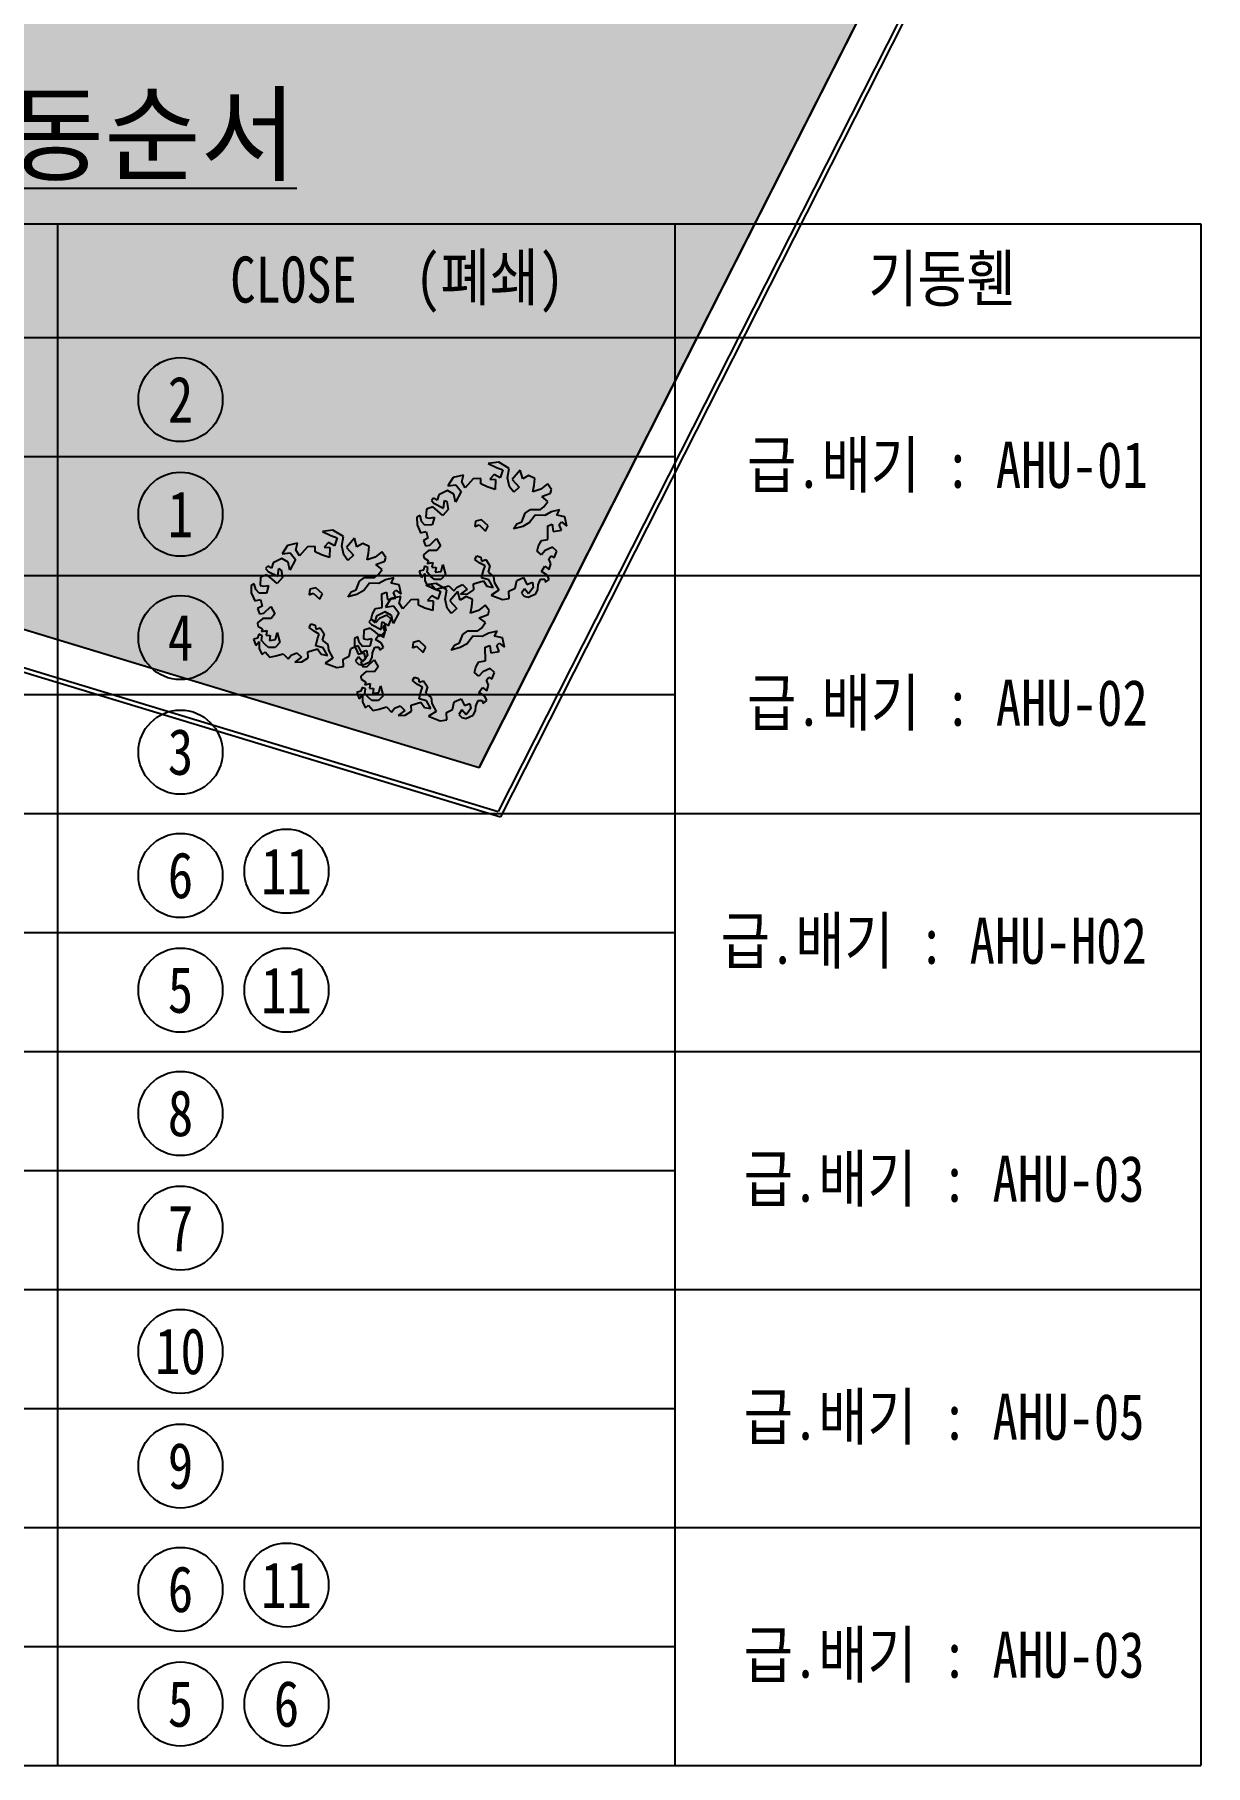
# Model space of a CAD drawing. Header units: millimetres. Extents: x 118559 to 211622, y 1329 to 63037.
# Drawn here: x 152277 to 158626, y 7955 to 17342 of the extents above; entities that cross this region are included whole.
import ezdxf
from ezdxf.enums import TextEntityAlignment as Align

# ---------------------------------------------------------------- set-up
doc = ezdxf.new("R2010")
doc.units = ezdxf.units.MM
doc.header["$LTSCALE"] = 120
for name, color, linetype in [('ARCH', 9, 'Continuous'), ('ETC', 6, 'Continuous'), ('M-TEXT', 7, 'Continuous'), ('공사제외', 5, 'Continuous')]:
    doc.layers.add(name, color=color, linetype=linetype)
doc.styles.add('돋움', font='')
doc.styles.get('돋움').set_extended_font_data('DotumChe')

msp = doc.modelspace()

# ---------------------------------------------------------------- hatches: boundary and pattern name
at = {"layer": '공사제외', "linetype": 'Continuous'}
msp.add_hatch(color=253, dxfattribs=at).paths.add_polyline_path([(161618.8, 27040), (157330.1, 28562.8), (157311.6, 28694.2), (149935.1, 28694.2), (149935.1, 29394.2), (146730.1, 29394.2), (146730.1, 15782.9), (154687.7, 13368.2)])

# ---------------------------------------------------------------- linework, layer by layer
at = {"layer": 'ARCH', "color": 9}
for p, q in [((162215.8, 28216.9, 0), (154687.7, 13368.2, 0)), ((162227.4, 27797.4, 0), (154790.2, 13128.1, 0)), ((162250.8, 27790.6, 0), (154802.5, 13099.3, 0)), ((146780.1, 15767.8, 0), (154687.7, 13368.2, 0)), ((146556.1, 15601.6, 0), (154802.5, 13099.3, 0)), ((146580.1, 15619.4, 0), (154790.2, 13128.1, 0)), ((154793.5, 15022.9, 0), (154736.7, 15015.5, 0)), ((154850.9, 14989.1, 0), (154793.5, 15022.9, 0)), ((154546.9, 14941.1, 0), (154517.4, 14895.2, 0)), ((154601.7, 14953.2, 0), (154546.9, 14941.1, 0)), ((154592.8, 14916.3, 0), (154601.7, 14953.2, 0)), ((154655.5, 14933.7, 0), (154612.3, 14884.7, 0)), ((154696.7, 14935.3, 0), (154655.5, 14933.7, 0)), ((154696.7, 14905.8, 0), (154696.7, 14935.3, 0)), ((154736.7, 15015.5, 0), (154781.6, 14994.9, 0)), ((154769.4, 14956.4, 0), (154745.7, 14931.1, 0)), ((154745.7, 14931.1, 0), (154775.8, 14929.5, 0)), ((154801.9, 14938.5, 0), (154769.4, 14956.4, 0)), ((154775.8, 14929.5, 0), (154774.2, 14875.7, 0)), ((154781.6, 14994.9, 0), (154815.6, 14981.2, 0)), ((154815.6, 14981.2, 0), (154801.9, 14938.5, 0)), ((154840.9, 14938.5, 0), (154850.9, 14989.1, 0)), ((154852.5, 14889.4, 0), (154840.9, 14938.5, 0)), ((154910.5, 14980.1, 0), (154867.3, 14929.5, 0)), ((154867.3, 14929.5, 0), (154904.7, 14887.9, 0)), ((154923.7, 14932.7, 0), (154910.5, 14980.1, 0)), ((154954.8, 14951.7, 0), (154923.7, 14932.7, 0)), ((154989.1, 14935.3, 0), (154954.8, 14951.7, 0)), ((154986.5, 14898.4, 0), (154989.1, 14935.3, 0)), ((154468.3, 14846.2, 0), (154459.4, 14816.7, 0)), ((154515.8, 14869.9, 0), (154468.3, 14846.2, 0)), ((154550.1, 14849.4, 0), (154515.8, 14869.9, 0)), ((154517.4, 14895.2, 0), (154561.7, 14901, 0)), ((154559, 14806.1, 0), (154550.1, 14849.4, 0)), ((154590.1, 14864.1, 0), (154559, 14806.1, 0)), ((154561.7, 14901, 0), (154590.1, 14864.1, 0)), ((154612.3, 14884.7, 0), (154592.8, 14916.3, 0)), ((154730.9, 14889.4, 0), (154696.7, 14905.8, 0)), ((154774.2, 14875.7, 0), (154730.9, 14889.4, 0)), ((154874.7, 14859.9, 0), (154852.5, 14889.4, 0)), ((154904.7, 14887.9, 0), (154874.7, 14859.9, 0)), ((154979.1, 14862.5, 0), (154986.5, 14898.4, 0)), ((155021.8, 14877.3, 0), (154979.1, 14862.5, 0)), ((155057.7, 14905.8, 0), (155021.8, 14877.3, 0)), ((155026.6, 14837.2, 0), (155074, 14855.2, 0)), ((155060.3, 14810.9, 0), (155026.6, 14837.2, 0)), ((155079.8, 14875.7, 0), (155057.7, 14905.8, 0)), ((155074, 14855.2, 0), (155079.8, 14875.7, 0)), ((154401.4, 14769.2, 0), (154398.2, 14722.8, 0)), ((154435.6, 14780.8, 0), (154401.4, 14769.2, 0)), ((154439.9, 14828.3, 0), (154428.3, 14815.1, 0)), ((154428.3, 14815.1, 0), (154441.4, 14800.3, 0)), ((154462, 14760.2, 0), (154435.6, 14780.8, 0)), ((154459.4, 14816.7, 0), (154439.9, 14828.3, 0)), ((154441.4, 14800.3, 0), (154494.7, 14773.4, 0)), ((154490.5, 14734.9, 0), (154462, 14760.2, 0)), ((154520, 14767.6, 0), (154490.5, 14734.9, 0)), ((154494.7, 14773.4, 0), (154499.4, 14815.1, 0)), ((154499.4, 14815.1, 0), (154512.6, 14809.3, 0)), ((154512.6, 14809.3, 0), (154520, 14767.6, 0)), ((154919.5, 14700.6, 0), (154937.4, 14746.5, 0)), ((154937.4, 14746.5, 0), (154965.4, 14766, 0)), ((154965.4, 14766, 0), (155019.2, 14766, 0)), ((155019.2, 14766, 0), (155038.2, 14780.8, 0)), ((155038.2, 14780.8, 0), (155060.3, 14810.9, 0)), ((155078.2, 14754.4, 0), (155042.9, 14734.9, 0)), ((155123.1, 14764.5, 0), (155078.2, 14754.4, 0)), ((155109.3, 14736.5, 0), (155123.1, 14764.5, 0)), ((153894.6, 14653.8, 0), (153837.9, 14646.5, 0)), ((153837.9, 14646.5, 0), (153882.7, 14625.9, 0)), ((153952.1, 14620.1, 0), (153894.6, 14653.8, 0)), ((154367.1, 14733.3, 0), (154349.1, 14724.4, 0)), ((154349.1, 14724.4, 0), (154350.7, 14684.3, 0)), ((154350.7, 14684.3, 0), (154362.9, 14657.4, 0)), ((154362.9, 14657.4, 0), (154370.2, 14640.2, 0)), ((154374.5, 14702.2, 0), (154367.1, 14733.3, 0)), ((154370.2, 14640.2, 0), (154399.8, 14647.4, 0)), ((154392.4, 14681.7, 0), (154374.5, 14702.2, 0)), ((154432.5, 14682.7, 0), (154392.4, 14681.7, 0)), ((154398.2, 14722.8, 0), (154417.7, 14720.2, 0)), ((154399.8, 14647.4, 0), (154408.7, 14611.8, 0)), ((154417.7, 14720.2, 0), (154444.6, 14724.4, 0)), ((154444.6, 14724.4, 0), (154432.5, 14682.7, 0)), ((154667.1, 14703.8, 0), (154664, 14673.8, 0)), ((154664, 14673.8, 0), (154686.6, 14682.7, 0)), ((154699.8, 14711.2, 0), (154667.1, 14703.8, 0)), ((154686.6, 14682.7, 0), (154722, 14649, 0)), ((154736.7, 14678.5, 0), (154699.8, 14711.2, 0)), ((154722, 14649, 0), (154736.7, 14678.5, 0)), ((154873.6, 14662.2, 0), (154892.6, 14689, 0)), ((154923.7, 14675.3, 0), (154873.6, 14662.2, 0)), ((154892.6, 14689, 0), (154919.5, 14700.6, 0)), ((154961.2, 14696.4, 0), (154923.7, 14675.3, 0)), ((154990.7, 14736.5, 0), (154961.2, 14696.4, 0)), ((155042.9, 14734.9, 0), (154990.7, 14736.5, 0)), ((155059.2, 14678.5, 0), (155083, 14687.5, 0)), ((155060.3, 14604.4, 0), (155059.2, 14678.5, 0)), ((155083, 14687.5, 0), (155088.8, 14647.4, 0)), ((155088.8, 14647.4, 0), (155134.7, 14654.8, 0)), ((155152.6, 14727.5, 0), (155109.3, 14736.5, 0)), ((155121.5, 14685.9, 0), (155134.7, 14699.1, 0)), ((155134.7, 14654.8, 0), (155121.5, 14685.9, 0)), ((155134.7, 14699.1, 0), (155163.1, 14676.9, 0)), ((155163.1, 14676.9, 0), (155152.6, 14727.5, 0)), ((153648.1, 14572.1, 0), (153618.5, 14526.2, 0)), ((153702.9, 14584.2, 0), (153648.1, 14572.1, 0)), ((153693.9, 14547.3, 0), (153702.9, 14584.2, 0)), ((153756.7, 14564.7, 0), (153713.5, 14515.7, 0)), ((153797.8, 14566.3, 0), (153756.7, 14564.7, 0)), ((153797.8, 14536.8, 0), (153797.8, 14566.3, 0)), ((153870.6, 14587.4, 0), (153846.9, 14562.1, 0)), ((153846.9, 14562.1, 0), (153876.9, 14560.5, 0)), ((153903.1, 14569.5, 0), (153870.6, 14587.4, 0)), ((153876.9, 14560.5, 0), (153875.4, 14506.7, 0)), ((153882.7, 14625.9, 0), (153916.8, 14612.2, 0)), ((153916.8, 14612.2, 0), (153903.1, 14569.5, 0)), ((153942.1, 14569.5, 0), (153952.1, 14620.1, 0)), ((153953.7, 14520.4, 0), (153942.1, 14569.5, 0)), ((154011.7, 14611.1, 0), (153968.5, 14560.5, 0)), ((153968.5, 14560.5, 0), (154005.9, 14518.8, 0)), ((154024.9, 14563.7, 0), (154011.7, 14611.1, 0)), ((154056, 14582.7, 0), (154024.9, 14563.7, 0)), ((154090.3, 14566.3, 0), (154056, 14582.7, 0)), ((154087.6, 14529.4, 0), (154090.3, 14566.3, 0)), ((154408.7, 14611.8, 0), (154385, 14598.6, 0)), ((154385, 14598.6, 0), (154395.6, 14570.1, 0)), ((154395.6, 14570.1, 0), (154419.3, 14573.3, 0)), ((154419.3, 14573.3, 0), (154456.2, 14609.1, 0)), ((154456.2, 14609.1, 0), (154478.3, 14570.1, 0)), ((154478.3, 14570.1, 0), (154457.8, 14543.7, 0)), ((155001.2, 14540.6, 0), (155008.6, 14569, 0)), ((155008.6, 14569, 0), (155025, 14598.6, 0)), ((155025, 14598.6, 0), (155060.3, 14604.4, 0)), ((155085.6, 14562.7, 0), (155045.5, 14543.7, 0)), ((155108.3, 14540.6, 0), (155085.6, 14562.7, 0)), ((153541, 14459.3, 0), (153529.4, 14446.1, 0)), ((153560.5, 14447.7, 0), (153541, 14459.3, 0)), ((153569.5, 14477.2, 0), (153560.5, 14447.7, 0)), ((153617, 14500.9, 0), (153569.5, 14477.2, 0)), ((153651.2, 14480.3, 0), (153617, 14500.9, 0)), ((153618.5, 14526.2, 0), (153662.8, 14532, 0)), ((153660.2, 14437.1, 0), (153651.2, 14480.3, 0)), ((153691.3, 14495.1, 0), (153660.2, 14437.1, 0)), ((153662.8, 14532, 0), (153691.3, 14495.1, 0)), ((153713.5, 14515.7, 0), (153693.9, 14547.3, 0)), ((153832.1, 14520.4, 0), (153797.8, 14536.8, 0)), ((153875.4, 14506.7, 0), (153832.1, 14520.4, 0)), ((153975.8, 14490.9, 0), (153953.7, 14520.4, 0)), ((154005.9, 14518.8, 0), (153975.8, 14490.9, 0)), ((154080.3, 14493.5, 0), (154087.6, 14529.4, 0)), ((154123, 14508.3, 0), (154080.3, 14493.5, 0)), ((154158.8, 14536.8, 0), (154123, 14508.3, 0)), ((154127.7, 14468.2, 0), (154175.2, 14486.1, 0)), ((154161.5, 14441.9, 0), (154127.7, 14468.2, 0)), ((154181, 14506.7, 0), (154158.8, 14536.8, 0)), ((154175.2, 14486.1, 0), (154181, 14506.7, 0)), ((154413.5, 14544.8, 0), (154385, 14521.1, 0)), ((154385, 14521.1, 0), (154386.6, 14503.7, 0)), ((154390.8, 14458.8, 0), (154385, 14438.3, 0)), ((154386.6, 14503.7, 0), (154411.9, 14488.4, 0)), ((154408.7, 14451.4, 0), (154390.8, 14458.8, 0)), ((154411.9, 14488.4, 0), (154405.6, 14473.6, 0)), ((154405.6, 14473.6, 0), (154435.6, 14479.9, 0)), ((154457.8, 14543.7, 0), (154413.5, 14544.8, 0)), ((154435.6, 14479.9, 0), (154430.9, 14454.6, 0)), ((154481.5, 14430.9, 0), (154490.5, 14467.8, 0)), ((154490.5, 14467.8, 0), (154505.2, 14414.5, 0)), ((154664, 14496.3, 0), (154674.5, 14515.3, 0)), ((154690.9, 14475.2, 0), (154664, 14496.3, 0)), ((154674.5, 14515.3, 0), (154696.7, 14507.9, 0)), ((154719.3, 14460.4, 0), (154690.9, 14475.2, 0)), ((154696.7, 14507.9, 0), (154699.8, 14487.3, 0)), ((154699.8, 14487.3, 0), (154723.6, 14494.7, 0)), ((154710.4, 14435.1, 0), (154719.3, 14460.4, 0)), ((154723.6, 14494.7, 0), (154745.7, 14462, 0)), ((154745.7, 14462, 0), (154735.7, 14427.7, 0)), ((155025, 14521.1, 0), (155001.2, 14540.6, 0)), ((155045.5, 14543.7, 0), (155025, 14521.1, 0)), ((155025, 14430.9, 0), (155044, 14458.8, 0)), ((155044, 14458.8, 0), (155066.6, 14440.9, 0)), ((155065, 14498.9, 0), (155078.2, 14515.3, 0)), ((155076.6, 14472, 0), (155065, 14498.9, 0)), ((155066.6, 14440.9, 0), (155076.6, 14472, 0)), ((155078.2, 14515.3, 0), (155094.6, 14504.7, 0)), ((155094.6, 14504.7, 0), (155108.3, 14540.6, 0)), ((153468.2, 14364.3, 0), (153450.3, 14355.4, 0)), ((153475.6, 14333.2, 0), (153468.2, 14364.3, 0)), ((153502.5, 14400.2, 0), (153499.4, 14353.8, 0)), ((153536.8, 14411.8, 0), (153502.5, 14400.2, 0)), ((153529.4, 14446.1, 0), (153542.6, 14431.3, 0)), ((153563.2, 14391.2, 0), (153536.8, 14411.8, 0)), ((153542.6, 14431.3, 0), (153595.9, 14404.4, 0)), ((153591.6, 14365.9, 0), (153563.2, 14391.2, 0)), ((153621.2, 14398.6, 0), (153591.6, 14365.9, 0)), ((153595.9, 14404.4, 0), (153600.6, 14446.1, 0)), ((153600.6, 14446.1, 0), (153613.8, 14440.3, 0)), ((153613.8, 14440.3, 0), (153621.2, 14398.6, 0)), ((154020.7, 14331.6, 0), (154038.6, 14377.5, 0)), ((154038.6, 14377.5, 0), (154066.5, 14397, 0)), ((154091.9, 14367.5, 0), (154062.3, 14327.4, 0)), ((154066.5, 14397, 0), (154120.3, 14397, 0)), ((154144.1, 14365.9, 0), (154091.9, 14367.5, 0)), ((154120.3, 14397, 0), (154139.3, 14411.8, 0)), ((154139.3, 14411.8, 0), (154161.5, 14441.9, 0)), ((154179.4, 14385.4, 0), (154144.1, 14365.9, 0)), ((154224.2, 14395.4, 0), (154179.4, 14385.4, 0)), ((154210.5, 14367.5, 0), (154224.2, 14395.4, 0)), ((154253.8, 14358.5, 0), (154210.5, 14367.5, 0)), ((154385, 14438.3, 0), (154362.9, 14431.9, 0)), ((154362.9, 14431.9, 0), (154374.5, 14398.2, 0)), ((154374.5, 14398.2, 0), (154392.4, 14420.3, 0)), ((154392.4, 14420.3, 0), (154392.4, 14380.3, 0)), ((154392.4, 14380.3, 0), (154408.7, 14349.1, 0)), ((154455, 14365.2, 0), (154398.3, 14357.9, 0)), ((154405.6, 14426.1, 0), (154408.7, 14451.4, 0)), ((154425.1, 14404, 0), (154405.6, 14426.1, 0)), ((154408.7, 14349.1, 0), (154425.1, 14363.9, 0)), ((154444.6, 14387.6, 0), (154425.1, 14404, 0)), ((154425.1, 14363.9, 0), (154450.4, 14334.4, 0)), ((154430.9, 14454.6, 0), (154453.6, 14453, 0)), ((154479.9, 14387.6, 0), (154444.6, 14387.6, 0)), ((154453.6, 14453, 0), (154448.8, 14426.1, 0)), ((154448.8, 14426.1, 0), (154481.5, 14430.9, 0)), ((154512.5, 14331.5, 0), (154455, 14365.2, 0)), ((154505.2, 14414.5, 0), (154479.9, 14387.6, 0)), ((154656.6, 14363.9, 0), (154710.4, 14380.3, 0)), ((154658.2, 14331.2, 0), (154656.6, 14363.9, 0)), ((154699.8, 14396.6, 0), (154710.4, 14435.1, 0)), ((154739.9, 14386.1, 0), (154699.8, 14396.6, 0)), ((154710.4, 14380.3, 0), (154729.4, 14350.7, 0)), ((154735.7, 14427.7, 0), (154765.2, 14404, 0)), ((154763.6, 14344.4, 0), (154739.9, 14386.1, 0)), ((154765.2, 14404, 0), (154768.4, 14372.9, 0)), ((154768.4, 14372.9, 0), (154793.5, 14329.6, 0)), ((154882.1, 14340.2, 0), (154891, 14381.8, 0)), ((154891, 14381.8, 0), (154928.5, 14398.2, 0)), ((154928.5, 14398.2, 0), (154946.4, 14360.7, 0)), ((154946.4, 14360.7, 0), (154975.9, 14372.9, 0)), ((154975.9, 14372.9, 0), (154980.1, 14344.4, 0)), ((155007, 14358.1, 0), (155020.2, 14389.2, 0)), ((155020.2, 14389.2, 0), (155042.9, 14389.2, 0)), ((155056.1, 14411.4, 0), (155025, 14430.9, 0)), ((155042.9, 14389.2, 0), (155047.1, 14372.9, 0)), ((155047.1, 14372.9, 0), (155066.6, 14387.6, 0)), ((155066.6, 14387.6, 0), (155056.1, 14411.4, 0)), ((153450.3, 14355.4, 0), (153451.9, 14315.3, 0)), ((153451.9, 14315.3, 0), (153464, 14288.4, 0)), ((153464, 14288.4, 0), (153471.4, 14271.2, 0)), ((153471.4, 14271.2, 0), (153500.9, 14278.4, 0)), ((153493.6, 14312.7, 0), (153475.6, 14333.2, 0)), ((153533.6, 14313.7, 0), (153493.6, 14312.7, 0)), ((153499.4, 14353.8, 0), (153518.9, 14351.1, 0)), ((153500.9, 14278.4, 0), (153509.9, 14242.7, 0)), ((153518.9, 14351.1, 0), (153545.8, 14355.4, 0)), ((153545.8, 14355.4, 0), (153533.6, 14313.7, 0)), ((153768.3, 14334.8, 0), (153765.1, 14304.7, 0)), ((153765.1, 14304.7, 0), (153787.8, 14313.7, 0)), ((153801, 14342.2, 0), (153768.3, 14334.8, 0)), ((153787.8, 14313.7, 0), (153823.1, 14280, 0)), ((153837.9, 14309.5, 0), (153801, 14342.2, 0)), ((153823.1, 14280, 0), (153837.9, 14309.5, 0)), ((153974.8, 14293.1, 0), (153993.8, 14320, 0)), ((154024.9, 14306.3, 0), (153974.8, 14293.1, 0)), ((153993.8, 14320, 0), (154020.7, 14331.6, 0)), ((154062.3, 14327.4, 0), (154024.9, 14306.3, 0)), ((154160.4, 14309.5, 0), (154184.1, 14318.5, 0)), ((154161.5, 14235.4, 0), (154160.4, 14309.5, 0)), ((154208.5, 14283.5, 0), (154178.9, 14237.6, 0)), ((154184.1, 14318.5, 0), (154189.9, 14278.4, 0)), ((154189.9, 14278.4, 0), (154235.8, 14285.8, 0)), ((154263.3, 14295.6, 0), (154208.5, 14283.5, 0)), ((154222.6, 14316.9, 0), (154235.8, 14330.1, 0)), ((154235.8, 14285.8, 0), (154222.6, 14316.9, 0)), ((154235.8, 14330.1, 0), (154264.3, 14307.9, 0)), ((154264.3, 14307.9, 0), (154253.8, 14358.5, 0)), ((154254.3, 14258.7, 0), (154263.3, 14295.6, 0)), ((154317.1, 14276.1, 0), (154273.9, 14227.1, 0)), ((154358.2, 14277.7, 0), (154317.1, 14276.1, 0)), ((154358.2, 14248.2, 0), (154358.2, 14277.7, 0)), ((154398.3, 14357.9, 0), (154443.1, 14337.3, 0)), ((154431, 14298.8, 0), (154407.3, 14273.5, 0)), ((154407.3, 14273.5, 0), (154437.3, 14271.9, 0)), ((154463.5, 14280.9, 0), (154431, 14298.8, 0)), ((154437.3, 14271.9, 0), (154435.8, 14218.1, 0)), ((154443.1, 14337.3, 0), (154477.2, 14323.6, 0)), ((154450.4, 14334.4, 0), (154483.1, 14341.8, 0)), ((154477.2, 14323.6, 0), (154463.5, 14280.9, 0)), ((154483.1, 14341.8, 0), (154523.2, 14353.4, 0)), ((154502.5, 14280.9, 0), (154512.5, 14331.5, 0)), ((154514.1, 14231.8, 0), (154502.5, 14280.9, 0)), ((154523.2, 14353.4, 0), (154550.1, 14325.4, 0)), ((154572.1, 14322.5, 0), (154528.9, 14271.9, 0)), ((154528.9, 14271.9, 0), (154566.3, 14230.2, 0)), ((154550.1, 14325.4, 0), (154567.5, 14346, 0)), ((154567.5, 14346, 0), (154597.5, 14359.2, 0)), ((154585.3, 14275.1, 0), (154572.1, 14322.5, 0)), ((154616.4, 14294, 0), (154585.3, 14275.1, 0)), ((154622.8, 14334.4, 0), (154587, 14307.5, 0)), ((154587, 14307.5, 0), (154625.5, 14309.1, 0)), ((154597.5, 14359.2, 0), (154622.8, 14334.4, 0)), ((154650.7, 14277.7, 0), (154616.4, 14294, 0)), ((154625.5, 14309.1, 0), (154658.2, 14331.2, 0)), ((154648, 14240.8, 0), (154650.7, 14277.7, 0)), ((154729.4, 14350.7, 0), (154763.6, 14344.4, 0)), ((154793.5, 14329.6, 0), (154752, 14302.7, 0)), ((154752, 14302.7, 0), (154814, 14278, 0)), ((154814, 14278, 0), (154850.9, 14283.8, 0)), ((154848.3, 14323.8, 0), (154882.1, 14340.2, 0)), ((154850.9, 14283.8, 0), (154848.3, 14323.8, 0)), ((154932.7, 14337, 0), (154916.3, 14313.3, 0)), ((154916.3, 14313.3, 0), (154931.1, 14296.9, 0)), ((154931.1, 14296.9, 0), (154953.8, 14291.1, 0)), ((154954.8, 14310.1, 0), (154932.7, 14337, 0)), ((154953.8, 14291.1, 0), (154993.9, 14309.1, 0)), ((154980.1, 14344.4, 0), (154954.8, 14310.1, 0)), ((154993.9, 14309.1, 0), (155005.5, 14332.8, 0)), ((155005.5, 14332.8, 0), (155007, 14358.1, 0)), ((153509.9, 14242.7, 0), (153486.2, 14229.6, 0)), ((153486.2, 14229.6, 0), (153496.7, 14201.1, 0)), ((153514.7, 14175.8, 0), (153486.2, 14152, 0)), ((153496.7, 14201.1, 0), (153520.5, 14204.3, 0)), ((153558.9, 14174.7, 0), (153514.7, 14175.8, 0)), ((153520.5, 14204.3, 0), (153557.4, 14240.1, 0)), ((153557.4, 14240.1, 0), (153579.5, 14201.1, 0)), ((153579.5, 14201.1, 0), (153558.9, 14174.7, 0)), ((154102.4, 14171.6, 0), (154109.8, 14200, 0)), ((154109.8, 14200, 0), (154126.1, 14229.6, 0)), ((154129.9, 14188.6, 0), (154120.9, 14159, 0)), ((154126.1, 14229.6, 0), (154161.5, 14235.4, 0)), ((154146.7, 14174.7, 0), (154126.1, 14152, 0)), ((154177.4, 14212.3, 0), (154129.9, 14188.6, 0)), ((154186.8, 14193.7, 0), (154146.7, 14174.7, 0)), ((154211.6, 14191.7, 0), (154177.4, 14212.3, 0)), ((154178.9, 14237.6, 0), (154223.2, 14243.4, 0)), ((154209.5, 14171.6, 0), (154186.8, 14193.7, 0)), ((154220.6, 14148.5, 0), (154211.6, 14191.7, 0)), ((154251.7, 14206.5, 0), (154220.6, 14148.5, 0)), ((154223.2, 14243.4, 0), (154251.7, 14206.5, 0)), ((154273.9, 14227.1, 0), (154254.3, 14258.7, 0)), ((154392.5, 14231.8, 0), (154358.2, 14248.2, 0)), ((154435.8, 14218.1, 0), (154392.5, 14231.8, 0)), ((154536.2, 14202.3, 0), (154514.1, 14231.8, 0)), ((154566.3, 14230.2, 0), (154536.2, 14202.3, 0)), ((154640.7, 14204.9, 0), (154648, 14240.8, 0)), ((154683.4, 14219.7, 0), (154640.7, 14204.9, 0)), ((154719.2, 14248.2, 0), (154683.4, 14219.7, 0)), ((154688.1, 14179.6, 0), (154735.6, 14197.5, 0)), ((154721.9, 14153.2, 0), (154688.1, 14179.6, 0)), ((154741.4, 14218.1, 0), (154719.2, 14248.2, 0)), ((154735.6, 14197.5, 0), (154741.4, 14218.1, 0)), ((153486.2, 14152, 0), (153487.8, 14134.6, 0)), ((153492, 14089.8, 0), (153486.2, 14069.3, 0)), ((153487.8, 14134.6, 0), (153513.1, 14119.4, 0)), ((153509.9, 14082.4, 0), (153492, 14089.8, 0)), ((153513.1, 14119.4, 0), (153506.7, 14104.6, 0)), ((153506.7, 14104.6, 0), (153536.8, 14110.9, 0)), ((153506.7, 14057.1, 0), (153509.9, 14082.4, 0)), ((153536.8, 14110.9, 0), (153532.1, 14085.6, 0)), ((153532.1, 14085.6, 0), (153554.7, 14084, 0)), ((153554.7, 14084, 0), (153550, 14057.1, 0)), ((153582.7, 14061.9, 0), (153591.6, 14098.8, 0)), ((153591.6, 14098.8, 0), (153606.4, 14045.5, 0)), ((153765.1, 14127.3, 0), (153775.7, 14146.2, 0)), ((153792, 14106.2, 0), (153765.1, 14127.3, 0)), ((153775.7, 14146.2, 0), (153797.8, 14138.9, 0)), ((153820.5, 14091.4, 0), (153792, 14106.2, 0)), ((153797.8, 14138.9, 0), (153801, 14118.3, 0)), ((153801, 14118.3, 0), (153824.7, 14125.7, 0)), ((153811.5, 14066.1, 0), (153820.5, 14091.4, 0)), ((153824.7, 14125.7, 0), (153846.9, 14093, 0)), ((153846.9, 14093, 0), (153836.9, 14058.7, 0)), ((154062.9, 14111.6, 0), (154059.8, 14065.2, 0)), ((154097.2, 14123.2, 0), (154062.9, 14111.6, 0)), ((154101.4, 14170.6, 0), (154089.8, 14157.5, 0)), ((154089.8, 14157.5, 0), (154103, 14142.7, 0)), ((154123.6, 14102.6, 0), (154097.2, 14123.2, 0)), ((154120.9, 14159, 0), (154101.4, 14170.6, 0)), ((154126.1, 14152, 0), (154102.4, 14171.6, 0)), ((154103, 14142.7, 0), (154156.3, 14115.8, 0)), ((154152, 14077.3, 0), (154123.6, 14102.6, 0)), ((154126.1, 14061.9, 0), (154145.1, 14089.8, 0)), ((154145.1, 14089.8, 0), (154167.8, 14071.9, 0)), ((154181.6, 14110, 0), (154152, 14077.3, 0)), ((154156.3, 14115.8, 0), (154161, 14157.5, 0)), ((154161, 14157.5, 0), (154174.2, 14151.7, 0)), ((154166.2, 14129.9, 0), (154179.4, 14146.2, 0)), ((154177.8, 14103, 0), (154166.2, 14129.9, 0)), ((154167.8, 14071.9, 0), (154177.8, 14103, 0)), ((154174.2, 14151.7, 0), (154181.6, 14110, 0)), ((154179.4, 14146.2, 0), (154195.7, 14135.7, 0)), ((154195.7, 14135.7, 0), (154209.5, 14171.6, 0)), ((154581.1, 14043, 0), (154599, 14088.9, 0)), ((154599, 14088.9, 0), (154626.9, 14108.4, 0)), ((154626.9, 14108.4, 0), (154680.7, 14108.4, 0)), ((154680.7, 14108.4, 0), (154699.7, 14123.2, 0)), ((154699.7, 14123.2, 0), (154721.9, 14153.2, 0)), ((154739.8, 14096.8, 0), (154704.5, 14077.3, 0)), ((154784.6, 14106.8, 0), (154739.8, 14096.8, 0)), ((154770.9, 14078.9, 0), (154784.6, 14106.8, 0)), ((153486.2, 14069.3, 0), (153464, 14062.9, 0)), ((153464, 14062.9, 0), (153475.6, 14029.2, 0)), ((153475.6, 14029.2, 0), (153493.6, 14051.3, 0)), ((153493.6, 14051.3, 0), (153493.6, 14011.2, 0)), ((153493.6, 14011.2, 0), (153509.9, 13980.1, 0)), ((153526.3, 14035, 0), (153506.7, 14057.1, 0)), ((153509.9, 13980.1, 0), (153526.3, 13994.9, 0)), ((153545.8, 14018.6, 0), (153526.3, 14035, 0)), ((153526.3, 13994.9, 0), (153551.6, 13965.4, 0)), ((153581.1, 14018.6, 0), (153545.8, 14018.6, 0)), ((153550, 14057.1, 0), (153582.7, 14061.9, 0)), ((153606.4, 14045.5, 0), (153581.1, 14018.6, 0)), ((153668.6, 13977, 0), (153698.7, 13990.2, 0)), ((153698.7, 13990.2, 0), (153724, 13965.4, 0)), ((153757.8, 13994.9, 0), (153811.5, 14011.2, 0)), ((153759.3, 13962.2, 0), (153757.8, 13994.9, 0)), ((153801, 14027.6, 0), (153811.5, 14066.1, 0)), ((153841.1, 14017, 0), (153801, 14027.6, 0)), ((153811.5, 14011.2, 0), (153830.5, 13981.7, 0)), ((153836.9, 14058.7, 0), (153866.4, 14035, 0)), ((153864.8, 13975.4, 0), (153841.1, 14017, 0)), ((153866.4, 14035, 0), (153869.6, 14003.9, 0)), ((153869.6, 14003.9, 0), (153894.6, 13960.6, 0)), ((153983.2, 13971.2, 0), (153992.2, 14012.8, 0)), ((153992.2, 14012.8, 0), (154029.6, 14029.2, 0)), ((154028.6, 14075.7, 0), (154010.7, 14066.8, 0)), ((154010.7, 14066.8, 0), (154012.3, 14026.7, 0)), ((154012.3, 14026.7, 0), (154024.4, 13999.8, 0)), ((154024.4, 13999.8, 0), (154031.8, 13982.6, 0)), ((154036, 14044.6, 0), (154028.6, 14075.7, 0)), ((154029.6, 14029.2, 0), (154047.6, 13991.7, 0)), ((154031.8, 13982.6, 0), (154061.3, 13989.8, 0)), ((154054, 14024, 0), (154036, 14044.6, 0)), ((154047.6, 13991.7, 0), (154077.1, 14003.9, 0)), ((154094, 14025.1, 0), (154054, 14024, 0)), ((154059.8, 14065.2, 0), (154079.3, 14062.5, 0)), ((154061.3, 13989.8, 0), (154070.3, 13954.1, 0)), ((154077.1, 14003.9, 0), (154081.3, 13975.4, 0)), ((154079.3, 14062.5, 0), (154106.2, 14066.8, 0)), ((154106.2, 14066.8, 0), (154094, 14025.1, 0)), ((154106.6, 13963.8, 0), (154108.2, 13989.1, 0)), ((154108.2, 13989.1, 0), (154121.4, 14020.2, 0)), ((154121.4, 14020.2, 0), (154144.1, 14020.2, 0)), ((154157.2, 14042.4, 0), (154126.1, 14061.9, 0)), ((154144.1, 14020.2, 0), (154148.3, 14003.9, 0)), ((154148.3, 14003.9, 0), (154167.8, 14018.6, 0)), ((154167.8, 14018.6, 0), (154157.2, 14042.4, 0)), ((154328.7, 14046.2, 0), (154325.5, 14016.1, 0)), ((154325.5, 14016.1, 0), (154348.2, 14025.1, 0)), ((154361.4, 14053.6, 0), (154328.7, 14046.2, 0)), ((154348.2, 14025.1, 0), (154383.5, 13991.3, 0)), ((154398.3, 14020.9, 0), (154361.4, 14053.6, 0)), ((154383.5, 13991.3, 0), (154398.3, 14020.9, 0)), ((154535.2, 14004.5, 0), (154554.2, 14031.4, 0)), ((154585.3, 14017.7, 0), (154535.2, 14004.5, 0)), ((154554.2, 14031.4, 0), (154581.1, 14043, 0)), ((154622.7, 14038.8, 0), (154585.3, 14017.7, 0)), ((154652.3, 14078.9, 0), (154622.7, 14038.8, 0)), ((154704.5, 14077.3, 0), (154652.3, 14078.9, 0)), ((154720.8, 14020.9, 0), (154744.5, 14029.8, 0)), ((154721.9, 13946.8, 0), (154720.8, 14020.9, 0)), ((154744.5, 14029.8, 0), (154750.3, 13989.8, 0)), ((154750.3, 13989.8, 0), (154796.2, 13997.1, 0)), ((154814.2, 14069.9, 0), (154770.9, 14078.9, 0)), ((154783, 14028.3, 0), (154796.2, 14041.4, 0)), ((154796.2, 13997.1, 0), (154783, 14028.3, 0)), ((154796.2, 14041.4, 0), (154824.7, 14019.3, 0)), ((154824.7, 14019.3, 0), (154814.2, 14069.9, 0)), ((153551.6, 13965.4, 0), (153584.3, 13972.7, 0)), ((153584.3, 13972.7, 0), (153624.3, 13984.4, 0)), ((153624.3, 13984.4, 0), (153651.2, 13956.4, 0)), ((153651.2, 13956.4, 0), (153668.6, 13977, 0)), ((153724, 13965.4, 0), (153688.1, 13938.5, 0)), ((153688.1, 13938.5, 0), (153726.6, 13940.1, 0)), ((153726.6, 13940.1, 0), (153759.3, 13962.2, 0)), ((153830.5, 13981.7, 0), (153864.8, 13975.4, 0)), ((153894.6, 13960.6, 0), (153853.2, 13933.7, 0)), ((153853.2, 13933.7, 0), (153915.2, 13908.9, 0)), ((153915.2, 13908.9, 0), (153952.1, 13914.7, 0)), ((153949.5, 13954.8, 0), (153983.2, 13971.2, 0)), ((153952.1, 13914.7, 0), (153949.5, 13954.8, 0)), ((154033.9, 13968, 0), (154017.5, 13944.3, 0)), ((154017.5, 13944.3, 0), (154032.3, 13927.9, 0)), ((154032.3, 13927.9, 0), (154054.9, 13922.1, 0)), ((154056, 13941.1, 0), (154033.9, 13968, 0)), ((154070.3, 13954.1, 0), (154046.6, 13941, 0)), ((154046.6, 13941, 0), (154057.1, 13912.5, 0)), ((154054.9, 13922.1, 0), (154095, 13940.1, 0)), ((154081.3, 13975.4, 0), (154056, 13941.1, 0)), ((154057.1, 13912.5, 0), (154080.9, 13915.6, 0)), ((154080.9, 13915.6, 0), (154117.8, 13951.5, 0)), ((154095, 13940.1, 0), (154106.6, 13963.8, 0)), ((154117.8, 13951.5, 0), (154139.9, 13912.5, 0)), ((154139.9, 13912.5, 0), (154119.3, 13886.1, 0)), ((154662.8, 13883, 0), (154670.2, 13911.4, 0)), ((154670.2, 13911.4, 0), (154686.5, 13941, 0)), ((154686.5, 13941, 0), (154721.9, 13946.8, 0)), ((154747.2, 13905.1, 0), (154707.1, 13886.1, 0)), ((154769.9, 13883, 0), (154747.2, 13905.1, 0)), ((154075, 13887.2, 0), (154046.6, 13863.4, 0)), ((154046.6, 13863.4, 0), (154048.2, 13846, 0)), ((154052.4, 13801.2, 0), (154046.6, 13780.6, 0)), ((154048.2, 13846, 0), (154073.5, 13830.7, 0)), ((154070.3, 13793.8, 0), (154052.4, 13801.2, 0)), ((154073.5, 13830.7, 0), (154067.1, 13816, 0)), ((154067.1, 13816, 0), (154097.2, 13822.3, 0)), ((154119.3, 13886.1, 0), (154075, 13887.2, 0)), ((154097.2, 13822.3, 0), (154092.5, 13797, 0)), ((154143.1, 13773.3, 0), (154152, 13810.2, 0)), ((154152, 13810.2, 0), (154166.8, 13756.9, 0)), ((154325.5, 13838.7, 0), (154336.1, 13857.6, 0)), ((154352.4, 13817.6, 0), (154325.5, 13838.7, 0)), ((154336.1, 13857.6, 0), (154358.2, 13850.3, 0)), ((154380.9, 13802.8, 0), (154352.4, 13817.6, 0)), ((154358.2, 13850.3, 0), (154361.4, 13829.7, 0)), ((154361.4, 13829.7, 0), (154385.1, 13837.1, 0)), ((154371.9, 13777.5, 0), (154380.9, 13802.8, 0)), ((154385.1, 13837.1, 0), (154407.3, 13804.4, 0)), ((154407.3, 13804.4, 0), (154397.3, 13770.1, 0)), ((154686.5, 13863.4, 0), (154662.8, 13883, 0)), ((154707.1, 13886.1, 0), (154686.5, 13863.4, 0)), ((154686.5, 13773.3, 0), (154705.5, 13801.2, 0)), ((154705.5, 13801.2, 0), (154728.2, 13783.3, 0)), ((154726.6, 13841.3, 0), (154739.8, 13857.6, 0)), ((154738.2, 13814.4, 0), (154726.6, 13841.3, 0)), ((154728.2, 13783.3, 0), (154738.2, 13814.4, 0)), ((154739.8, 13857.6, 0), (154756.1, 13847.1, 0)), ((154756.1, 13847.1, 0), (154769.9, 13883, 0)), ((154046.6, 13780.6, 0), (154024.4, 13774.3, 0)), ((154024.4, 13774.3, 0), (154036, 13740.6, 0)), ((154036, 13740.6, 0), (154054, 13762.7, 0)), ((154054, 13762.7, 0), (154054, 13722.6, 0)), ((154054, 13722.6, 0), (154070.3, 13691.5, 0)), ((154067.1, 13768.5, 0), (154070.3, 13793.8, 0)), ((154086.7, 13746.4, 0), (154067.1, 13768.5, 0)), ((154070.3, 13691.5, 0), (154086.7, 13706.3, 0)), ((154106.2, 13730, 0), (154086.7, 13746.4, 0)), ((154086.7, 13706.3, 0), (154112, 13676.8, 0)), ((154092.5, 13797, 0), (154115.1, 13795.4, 0)), ((154141.5, 13730, 0), (154106.2, 13730, 0)), ((154115.1, 13795.4, 0), (154110.4, 13768.5, 0)), ((154110.4, 13768.5, 0), (154143.1, 13773.3, 0)), ((154166.8, 13756.9, 0), (154141.5, 13730, 0)), ((154318.2, 13706.3, 0), (154371.9, 13722.6, 0)), ((154319.7, 13673.6, 0), (154318.2, 13706.3, 0)), ((154361.4, 13739, 0), (154371.9, 13777.5, 0)), ((154401.5, 13728.4, 0), (154361.4, 13739, 0)), ((154371.9, 13722.6, 0), (154390.9, 13693.1, 0)), ((154397.3, 13770.1, 0), (154426.8, 13746.4, 0)), ((154425.2, 13686.8, 0), (154401.5, 13728.4, 0)), ((154426.8, 13746.4, 0), (154430, 13715.3, 0)), ((154430, 13715.3, 0), (154455, 13672, 0)), ((154543.6, 13682.6, 0), (154552.6, 13724.2, 0)), ((154552.6, 13724.2, 0), (154590, 13740.6, 0)), ((154590, 13740.6, 0), (154608, 13703.1, 0)), ((154608, 13703.1, 0), (154637.5, 13715.3, 0)), ((154637.5, 13715.3, 0), (154641.7, 13686.8, 0)), ((154668.6, 13700.5, 0), (154681.8, 13731.6, 0)), ((154681.8, 13731.6, 0), (154704.5, 13731.6, 0)), ((154717.6, 13753.8, 0), (154686.5, 13773.3, 0)), ((154704.5, 13731.6, 0), (154708.7, 13715.3, 0)), ((154708.7, 13715.3, 0), (154728.2, 13730, 0)), ((154728.2, 13730, 0), (154717.6, 13753.8, 0)), ((154112, 13676.8, 0), (154144.7, 13684.1, 0)), ((154144.7, 13684.1, 0), (154184.7, 13695.7, 0)), ((154184.7, 13695.7, 0), (154211.6, 13667.8, 0)), ((154211.6, 13667.8, 0), (154229, 13688.4, 0)), ((154229, 13688.4, 0), (154259.1, 13701.5, 0)), ((154284.4, 13676.8, 0), (154248.5, 13649.9, 0)), ((154248.5, 13649.9, 0), (154287, 13651.4, 0)), ((154259.1, 13701.5, 0), (154284.4, 13676.8, 0)), ((154287, 13651.4, 0), (154319.7, 13673.6, 0)), ((154390.9, 13693.1, 0), (154425.2, 13686.8, 0)), ((154455, 13672, 0), (154413.6, 13645.1, 0)), ((154413.6, 13645.1, 0), (154475.6, 13620.3, 0)), ((154475.6, 13620.3, 0), (154512.5, 13626.1, 0)), ((154509.9, 13666.2, 0), (154543.6, 13682.6, 0)), ((154512.5, 13626.1, 0), (154509.9, 13666.2, 0)), ((154594.2, 13679.4, 0), (154577.9, 13655.7, 0)), ((154577.9, 13655.7, 0), (154592.7, 13639.3, 0)), ((154592.7, 13639.3, 0), (154615.3, 13633.5, 0)), ((154616.4, 13652.5, 0), (154594.2, 13679.4, 0)), ((154615.3, 13633.5, 0), (154655.4, 13651.4, 0)), ((154641.7, 13686.8, 0), (154616.4, 13652.5, 0)), ((154655.4, 13651.4, 0), (154667, 13675.2, 0)), ((154667, 13675.2, 0), (154668.6, 13700.5, 0))]:
    msp.add_line(p, q, dxfattribs=at)
at = {"layer": 'ETC'}
for p, q in [((146094.6, 16315.8), (158600.9, 16315.8)), ((158600.9, 16315.8), (158600.9, 7955.3)), ((146094.6, 14408.7), (158600.9, 14408.7)), ((146094.6, 13118), (158600.9, 13118)), ((146094.6, 11827.3), (158600.9, 11827.3)), ((146094.6, 10536.7), (158600.9, 10536.7)), ((146094.6, 9246), (158600.9, 9246)), ((146094.6, 7955.3), (158600.9, 7955.3))]:
    msp.add_line(p, q, dxfattribs=at)
at = {"layer": 'ETC', "color": 1}
for p, q in [((152402.3, 7955.3), (152402.3, 16315.8)), ((155751.1, 7955.3), (155751.1, 16315.8)), ((146094.6, 15699.3), (158600.9, 15699.3)), ((147589.4, 15054), (155751.1, 15054)), ((147589.4, 13763.3), (155751.1, 13763.3)), ((147589.4, 12472.7), (155751.1, 12472.7)), ((147589.4, 11182), (155751.1, 11182)), ((147589.4, 9891.3), (155751.1, 9891.3)), ((147589.4, 8600.7), (155751.1, 8600.7))]:
    msp.add_line(p, q, dxfattribs=at)
at = {"layer": 'M-TEXT'}
for centre in [(153067.8, 15362.9), (153067.8, 14741.2), (153067.8, 14072.3), (153067.8, 13450.6), (153067.8, 12781.6), (153642.7, 12805.2), (153067.8, 12159.9), (153642.7, 12159.9), (153067.8, 11490.9), (153067.8, 10869.2), (153067.8, 10200.2), (153067.8, 9578.6), (153067.8, 8909.6), (153642.7, 8933.2), (153067.8, 8287.9), (153642.7, 8287.9)]:
    msp.add_circle(centre, 228.2, dxfattribs=at)
at = {"layer": '공사제외', "linetype": 'Continuous', "elevation": 0}
msp.add_lwpolyline([(146730.1, 15782.9), (154687.7, 13368.2), (161618.8, 27040), (157330.1, 28562.8), (157311.6, 28694.2), (149935.1, 28694.2), (149935.1, 29394.2), (146730.1, 29394.2), (146730.1, 15782.9)], dxfattribs=at)

# ---------------------------------------------------------------- texts
at = {"layer": 'M-TEXT', "style": '돋움'}
msp.add_text('%%U화재시 제연댐퍼(SMD) 작동순서', height=416.667, dxfattribs=at).set_placement((146062.8, 16592.9))
at = {"layer": 'M-TEXT', "style": '돋움', "width": 0.85}
for s, p in [('(폐쇄)', (154744.7, 16025.5)), ('기동휀', (157197.8, 16019.7)), ('CLOSE', (153680.9, 16013.7)), ('급.배기 : AHU-01', (157226.6, 15009.1)), ('급.배기 : AHU-02', (157226.6, 13718.5)), ('급.배기 : AHU-H02', (157153.2, 12427.8)), ('급.배기 : AHU-03', (157208.7, 11137.1)), ('급.배기 : AHU-05', (157208.7, 9846.4)), ('급.배기 : AHU-03', (157208.7, 8555.8))]:
    msp.add_text(s, height=250, dxfattribs=at).set_placement(p, align=Align.MIDDLE_CENTER)
for s, p in [('2', (153067.8, 15362.9)), ('1', (153067.8, 14741.2)), ('4', (153067.8, 14072.3)), ('3', (153067.8, 13450.6)), ('6', (153067.8, 12781.6)), ('11', (153642.7, 12805.2)), ('5', (153067.8, 12159.9)), ('11', (153642.7, 12159.9)), ('8', (153067.8, 11490.9)), ('7', (153067.8, 10869.2)), ('10', (153067.8, 10200.2)), ('9', (153067.8, 9578.6)), ('6', (153067.8, 8909.6)), ('11', (153642.7, 8933.2)), ('5', (153067.8, 8287.9)), ('6', (153642.7, 8287.9))]:
    msp.add_text(s, height=250, dxfattribs=at).set_placement(p, align=Align.MIDDLE)

doc.saveas('drawing.dxf')
